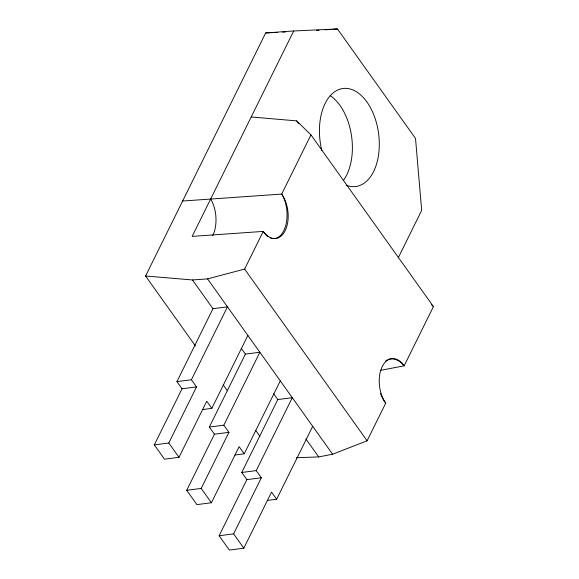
<?xml version="1.0" encoding="UTF-8"?>
<svg xmlns="http://www.w3.org/2000/svg" width="579" height="579" viewBox="0 0 579 579"><rect width="100%" height="100%" fill="white"/><g stroke="black" fill="none" stroke-linecap="round" stroke-linejoin="round"><path stroke-width="0.87" d="M195.412 345.909L145.568 276.017L265.703 32.931L293.705 30.969L337.419 28.95L415.519 138.446L421.678 210.387L398.236 257.814M293.705 30.969L192.177 236.384L263.242 231.405A25.961 15.495 82.6 0 0 285.201 230.594A25.961 15.495 82.6 0 0 281.691 194.081L310.952 134.864L296.68 120.881L251.192 116.98M176.928 381.619L212.971 308.694L227.467 306.819L191.425 379.744L176.928 381.619L182.038 388.777L154.311 444.875L164.516 459.183L179.005 457.309L206.732 401.211L211.834 408.361L202.462 409.577M145.568 276.017L192.474 279.954L207.55 278.897L244.62 269.076L263.242 231.405A25.946 14.547 86 0 0 267.925 236.565M154.311 444.875L168.8 443L196.527 386.902L191.425 379.744M211.834 408.361L247.877 335.436M209.337 427.056L245.38 354.124L259.87 352.249L223.827 425.181L209.337 427.056L214.44 434.207L186.713 490.304L196.925 504.613L211.415 502.746L239.141 446.648L244.244 453.798L234.864 455.014M186.713 490.304L201.21 488.43L228.937 432.332L223.827 425.181M244.244 453.798L280.287 380.873M241.747 472.486L277.79 399.561L292.279 397.686L256.236 470.611L241.747 472.486L246.849 479.644L219.123 535.741L229.327 550.05L243.824 548.175L271.544 492.078L276.653 499.236L267.274 500.444M219.123 535.741L233.612 533.867L261.339 477.769L256.236 470.611M276.653 499.236L312.696 426.31M296.303 457.728L318.703 456.918L332.614 454.233L367.108 440.793L385.723 403.122A25.961 15.495 82.6 0 1 382.212 366.608A25.961 15.495 82.6 0 1 404.171 365.798L433.432 306.588L310.952 134.864M380.244 370.422L404.171 365.798M182.038 388.777L196.527 386.902M214.44 434.207L228.937 432.332M246.849 479.644L261.339 477.769M316.423 30.419L319.051 30.238M325.174 29.811L331.297 29.377M333.048 29.254L337.419 28.95M182.631 201.022L281.691 194.081A25.946 14.547 86 0 1 285.794 225.253A25.946 14.547 86 0 1 270.147 237.846M265.703 32.931L277.305 32.395M282.661 32.149L285.338 32.026M431.449 304.757L433.432 306.588M296.68 120.881L298.771 123.819M244.62 269.076L367.108 440.793M207.55 278.897L332.614 454.233M192.474 279.954L212.971 308.694M241.211 348.276L245.38 354.124M273.614 393.713L277.79 399.561M305.886 438.962L318.703 456.918M223.226 384.905L227.424 390.789M255.759 430.515L259.957 436.4M168.8 443L179.005 457.309M201.21 488.43L211.415 502.746M233.612 533.867L243.824 548.175M321.837 150.46A49.432 29.5 82.6 0 1 342.421 88.573A49.432 29.5 82.6 0 1 379.238 140.987A49.432 29.5 82.6 0 1 346.285 185.266M385.73 403.107A25.946 16.357 79.1 0 1 382.422 397.918M382.068 397.201A25.946 16.357 79.1 0 1 380.49 393.394M385.534 361.072A25.946 16.357 79.1 0 1 387.423 359.906M388.212 359.559A25.946 16.357 79.1 0 1 404.164 365.812M210.618 199.075A25.946 14.547 86 0 1 212.732 235.66M330.168 95.636A49.432 29.5 82.6 0 1 351.395 135.001A49.432 29.5 82.6 0 1 343.448 180.402"/></g></svg>
